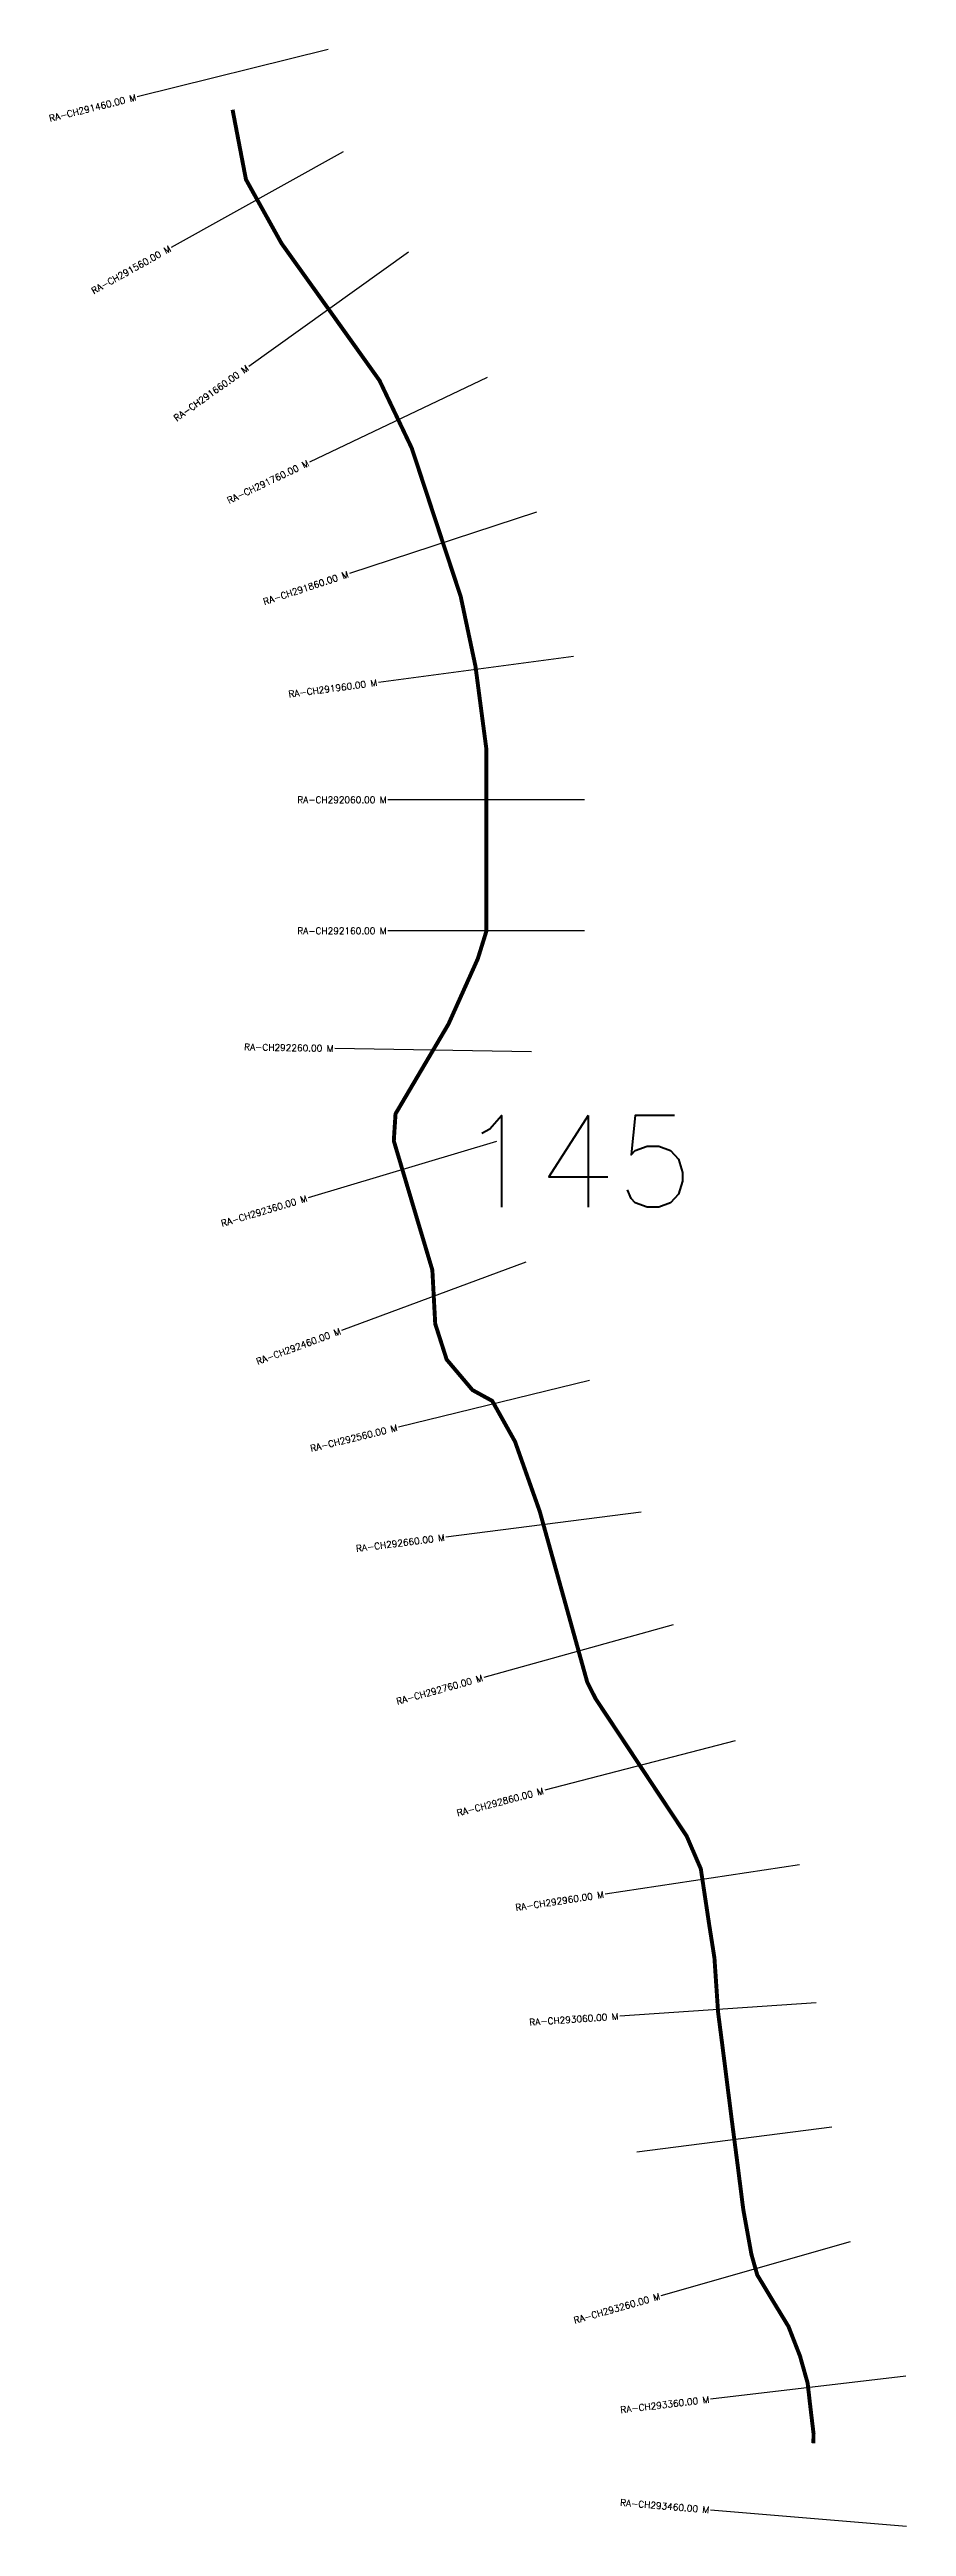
# Model space of a CAD drawing. Header units: metres. Extents: x 281616 to 285836, y 2019143 to 2022418.
# Drawn here: x 281906 to 282560, y 2019143 to 2021032 of the extents above; entities that cross this region are included whole.
import ezdxf
from ezdxf.enums import TextEntityAlignment as Align

# ---------------------------------------------------------------- set-up
doc = ezdxf.new("R2010")
doc.units = ezdxf.units.M
doc.header["$MEASUREMENT"] = 0
for name, color, linetype in [('CS', 134, 'Continuous'), ('CSMark', 6, 'Continuous'), ('NATURALLY PROTECTED', 3, 'Continuous')]:
    doc.layers.add(name, color=color, linetype=linetype)
doc.styles.get("Standard").update_dxf_attribs({"font": 'simplex.shx'})

msp = doc.modelspace()

# ---------------------------------------------------------------- linework, layer by layer
at = {"layer": 'CS'}
for p, q in [((282118.8, 2021032.3), (281973.3, 2020996.3)), ((282130.3, 2020954.3), (281999.2, 2020881.4)), ((282180.3, 2020877.8), (282058.3, 2020790.6)), ((282240.1, 2020782.1), (282104.7, 2020717.6)), ((282277.8, 2020679.5), (282135.3, 2020632.5)), ((282306, 2020569.2), (282157.3, 2020549.5)), ((282314.5, 2020459.9), (282164.5, 2020459.9)), ((282314.5, 2020359.9), (282164.5, 2020359.9)), ((282274, 2020267.6), (282124, 2020270.2)), ((282247.4, 2020199.2), (282103.7, 2020156.2)), ((282269.8, 2020107.1), (282129.1, 2020055.1)), ((282318.3, 2020016.8), (282172.6, 2019981.2)), ((282357.6, 2019916.3), (282208.8, 2019897.3)), ((282382.2, 2019830.5), (282237.7, 2019790.4)), ((282429.3, 2019742), (282284.2, 2019704.2)), ((282478.6, 2019647.3), (282330.2, 2019624.9)), ((282491.1, 2019542), (282341.4, 2019531.8)), ((282503.2, 2019447.2), (282354.4, 2019428.2)), ((282517.1, 2019359.7), (282372.8, 2019318.6)), ((282559.5, 2019257.2), (282410.6, 2019239.6)), ((282560.1, 2019142.6), (282410.6, 2019155.1))]:
    msp.add_line(p, q, dxfattribs=at)
at = {"layer": 'NATURALLY PROTECTED', "const_width": 3, "flags": 128}
msp.add_lwpolyline([(282046, 2020986.4), (282056.2, 2020933.2), (282083.3, 2020884.5), (282120, 2020833.2), (282158.1, 2020779.8), (282182.7, 2020728.2), (282208.8, 2020649), (282220, 2020615.2), (282231.3, 2020561.8), (282239.5, 2020499.5), (282239.5, 2020408), (282239.5, 2020359.3), (282233.1, 2020338.7), (282210.7, 2020288.8), (282170.3, 2020220.3), (282169, 2020199.7), (282187.3, 2020138.3), (282198.4, 2020101.2), (282200.6, 2020060.1), (282209.3, 2020032.9), (282229, 2020009.6), (282244.1, 2020001.3), (282261.5, 2019970.2), (282280.3, 2019917.1), (282301.9, 2019839.5), (282316.6, 2019786.6), (282323, 2019774), (282348.2, 2019736), (282370.1, 2019702.9), (282392.4, 2019669.3), (282403.2, 2019644.3), (282409.6, 2019601.7), (282413.6, 2019576.3), (282416.4, 2019534.7), (282420, 2019506.8), (282426.7, 2019453.7), (282431.4, 2019417.5), (282435.6, 2019384.4), (282441.8, 2019350.2), (282446.3, 2019334.4), (282459.2, 2019313), (282470.1, 2019295.1), (282478.9, 2019272.5), (282484.7, 2019251.9), (282486.8, 2019233.5), (282489.2, 2019213.5), (282489.1, 2019206.1)], dxfattribs=at)

# ---------------------------------------------------------------- texts
at = {"insert": (282218.2, 2020219), "char_height": 70, "attachment_point": 1}
msp.add_mtext_dynamic_manual_height_columns('145', width=95.172, gutter_width=1, heights=[0], dxfattribs=at)
at = {"layer": 'CSMark'}
for s, rotation, p in [('RA-CH291460.00 M', 13.9175, (281972.3, 2020996)), ('RA-CH291560.00 M', 29.0715, (281998.4, 2020880.9)), ('RA-CH291660.00 M', 35.556, (282057.4, 2020790)), ('RA-CH291760.00 M', 25.4689, (282103.8, 2020717.2)), ('RA-CH291860.00 M', 18.2479, (282134.3, 2020632.2)), ('RA-CH291960.00 M', 7.5436, (282156.3, 2020549.4)), ('RA-CH292260.00 M', 359.0362, (282123, 2020270.2)), ('RA-CH292360.00 M', 16.6315, (282102.7, 2020156)), ('RA-CH292460.00 M', 20.2858, (282128.2, 2020054.7)), ('RA-CH292560.00 M', 13.7207, (282171.6, 2019981)), ('RA-CH292660.00 M', 7.2807, (282207.8, 2019897.2)), ('RA-CH292760.00 M', 15.5392, (282236.7, 2019790.1)), ('RA-CH292860.00 M', 14.5984, (282283.2, 2019703.9)), ('RA-CH292960.00 M', 8.5672, (282329.2, 2019624.8)), ('RA-CH293060.00 M', 3.8709, (282340.4, 2019531.8)), ('RA-CH293260.00 M', 15.8871, (282371.9, 2019318.3)), ('RA-CH293360.00 M', 6.7543, (282409.6, 2019239.5)), ('RA-CH293460.00 M', 355.2175, (282409.6, 2019155.2))]:
    msp.add_text(s, height=5, rotation=rotation, dxfattribs=at).set_placement(p, align=Align.MIDDLE_RIGHT)
for s, p in [('RA-CH292060.00 M', (282163.5, 2020459.9)), ('RA-CH292160.00 M', (282163.5, 2020359.9))]:
    msp.add_text(s, height=5, dxfattribs=at).set_placement(p, align=Align.MIDDLE_RIGHT)

doc.saveas('drawing.dxf')
